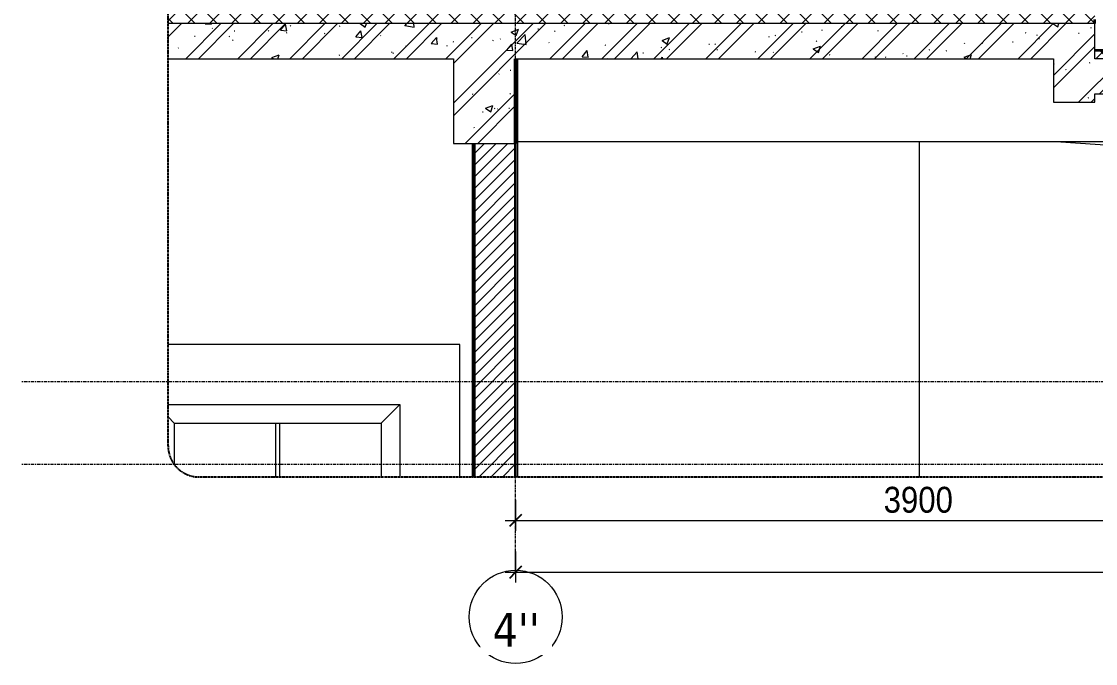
# Model space of a CAD drawing. Header units: millimetres. Extents: x 46644 to 147176, y -1287 to 53383.
# Drawn here: x 65099 to 70291, y -961 to 2140 of the extents above; entities that cross this region are included whole.
import ezdxf

# ---------------------------------------------------------------- set-up
doc = ezdxf.new("R2010")
doc.units = ezdxf.units.MM
for name, pattern in [('Centre', [31.75, 6.35, -4.7625, 15.875, -4.7625]), ('Grid Line', [22.225, 12.7, -3.175, 3.175, -3.175]), ('Hidden', [7.14375, 4.7625, -2.38125])]:
    doc.linetypes.add(name, pattern=pattern)
for name, color, linetype, lineweight in [('0-2', 90, 'Continuous', 5), ('A-ANNO-DIMS', 211, 'Continuous', 9), ('A-ANNO-DIMS-50', 211, 'Continuous', 9), ('A-DETL-GENF', 92, 'Continuous', 18), ('A-DETL-GENF-2', 92, 'Hidden', 25), ('A-DETL-GENF-3', 9, 'Continuous', 18), ('A-DETL-THIN', 151, 'Continuous', 18), ('A-DOOR', 31, 'Continuous', 18), ('A-FLOR-1', 250, 'Continuous', 18), ('A-FLOR-FNSH-1', 7, 'Continuous', 35), ('A-FLOR-LEVL-2', 51, 'Centre', 9), ('A-FLOR-PATT-1', 8, 'Continuous', 18), ('A-WALL', 113, 'Continuous', 18), ('A-WALL-1', 7, 'Continuous', 35), ('A-WALL-FNSH-1', 250, 'Continuous', 18), ('A-WALL-PATT-3', 111, 'Continuous', 18), ('S-BEAM-2', 250, 'Continuous', 18), ('S-BEAM-3', 90, 'Continuous', 50), ('S-GRID-1', 1, 'Grid Line', 9), ('S-GRID-IDEN', 1, 'Continuous', 9)]:
    doc.layers.add(name, color=color, linetype=linetype, lineweight=lineweight)
doc.styles.add('Tahoma_B', font='tahomabd.ttf', dxfattribs={"height": 162.5})
doc.styles.add('UTM Avo', font='', dxfattribs={"width": 0.9, "height": 125})
doc.styles.get('UTM Avo').set_extended_font_data('UTM Avo')
doc.dimstyles.new('1_Dim_chi_tiet_2_5', dxfattribs={"dimscale": 304.8, "dimtxt": 124.912619, "dimasz": 0.19685, "dimexe": 0.164042, "dimexo": 0.0625, "dimgap": 0.016404, "dimtad": 1, "dimdec": 0, "dimrnd": 5, "dimzin": 0, "dimdsep": 46, "dimtxsty": 'UTM Avo', "dimblk1": 'OBLIQUE', "dimblk2": 'OBLIQUE', "dimsah": 1, "dimcen": 0.09, "dimdle": 0.164042, "dimazin": 0, "dimtfac": 1, "dimtdec": 4, "dimtix": 1, "dimtmove": 0, "dimatfit": 3, "dimfxl": 0.328084, "dimfxlon": 1, "dimtvp": 1, "dimtolj": 1, "dimtzin": 0, "dimarcsym": 2})
pattern_1 = [(45, (73875.16, 15725), (-53.033, 53.033), []), (135, (73875.16, 15725), (-53.033, -53.033), [])]

# ---------------------------------------------------------------- blocks, each defined once
blk = doc.blocks.new('NCV_TKTC_KET CAU_rvt-2-TKCS_SẢNH - BẬC CẤP 1 - MẶT CẮT 2')
at = {"layer": 'A-FLOR-1'}
blk.add_line((51464.1, 1560), (52827.6, 1466.1), dxfattribs=at)
at = {"layer": 'S-BEAM-2'}
for p, q in [((48862.6, 1560), (51452.5, 1560)), ((51452.5, 1560), (52727.6, 1560))]:
    blk.add_line(p, q, dxfattribs=at)
at = {"layer": 'S-BEAM-3'}
blk.add_line((48852.6, 1550), (48852.6, 1960), dxfattribs=at)
blk = doc.blocks.new('Thang may HIEN - Dài x Rộng - 2000x2000-2402764-TKCS_SẢNH - BẬC CẤP 1 - MẶT CẮT 2')
at = {"layer": 'A-DOOR'}
for p, q in [((48582.6, 580), (47172.6, 580)), ((48582.6, -60), (48582.6, 580)), ((47172.6, 290), (48292.6, 290)), ((48292.6, 290), (48202.6, 200)), ((48292.6, 290), (48292.6, -60)), ((47202.6, 200), (47172.6, 230)), ((47202.6, 200), (47202.6, 2.1)), ((47202.6, 200), (48202.6, 200)), ((47692.6, -60), (47692.6, 200)), ((47712.6, -60), (47712.6, 200)), ((48202.6, 200), (48202.6, -60))]:
    blk.add_line(p, q, dxfattribs=at)
blk = doc.blocks.new('BORDER VIEW - BORDER VIEW-2358914-TKCS_SẢNH - BẬC CẤP 1 - MẶT CẮT 2')
at = {"layer": 'A-DETL-GENF-2'}
for p, q in [((47172.6, 90), (47172.6, 5782.8)), ((56147.3, -60), (47322.6, -60))]:
    blk.add_line(p, q, dxfattribs=at)
blk.add_arc((47322.6, 90), 150, 180, 270, dxfattribs=at)
blk = doc.blocks.new('Grid - M_Grid Head - Circle-353313-TKCS_SẢNH - BẬC CẤP 1 - MẶT CẮT 2')
at = {"layer": 'S-GRID-IDEN'}
blk.add_circle((52752.564287, -735.772171), 225, dxfattribs=at)
blk = doc.blocks.new('DIMBLOCK15-TKCS_SẢNH - BẬC CẤP 1 - MẶT CẮT 2')
at = {"layer": 'A-ANNO-DIMS-50'}
for p, q in [((67488.1, -169.8), (67488.1, -319.8)), ((67488.1, -269.8), (67488.1, -169.8)), ((71388.1, -169.8), (71388.1, -319.8)), ((71388.1, -269.8), (71388.1, -169.8)), ((67438.1, -269.8), (71388.1, -269.8))]:
    blk.add_line(p, q, dxfattribs=at)
at = {"layer": 'A-ANNO-DIMS-50', "lineweight": 25}
for p, q in [((67488.1, -269.8), (67518.1, -239.8)), ((71388.1, -269.8), (71418.1, -239.8)), ((67488.1, -269.8), (67458.1, -299.8)), ((71388.1, -269.8), (71358.1, -299.8))]:
    blk.add_line(p, q, dxfattribs=at)
at = {"layer": 'A-ANNO-DIMS-50', "color": 0, "insert": (69266.9, -107.4), "char_height": 125, "width": 410.824, "attachment_point": 1, "line_spacing_factor": 1.110334, "style": 'UTM Avo'}
blk.add_mtext('3900', dxfattribs=at)
blk = doc.blocks.new('_Oblique')
at = {"color": 0, "linetype": 'ByBlock', "lineweight": -2}
blk.add_line((-0.5, -0.5), (0.5, 0.5), dxfattribs=at)
blk = doc.blocks.new('DIMBLOCK17-TKCS_SẢNH - BẬC CẤP 1 - MẶT CẮT 2')
at = {"layer": 'A-ANNO-DIMS-50'}
for p, q in [((67488.1, -419.8), (67488.1, -569.8)), ((67488.1, -519.8), (67488.1, -419.8)), ((73588.1, -419.8), (73588.1, -569.8)), ((73588.1, -519.8), (73588.1, -419.8)), ((67438.1, -519.8), (73638.1, -519.8))]:
    blk.add_line(p, q, dxfattribs=at)
at = {"layer": 'A-ANNO-DIMS-50', "lineweight": 25}
for p, q in [((67488.1, -519.8), (67518.1, -489.8)), ((73588.1, -519.8), (73618.1, -489.8)), ((67488.1, -519.8), (67458.1, -549.8)), ((73588.1, -519.8), (73558.1, -549.8))]:
    blk.add_line(p, q, dxfattribs=at)
at = {"layer": 'A-ANNO-DIMS-50', "color": 0, "insert": (70366.9, -357.4), "char_height": 125, "width": 410.824, "attachment_point": 1, "line_spacing_factor": 1.110334, "style": 'UTM Avo'}
blk.add_mtext('6100', dxfattribs=at)

msp = doc.modelspace()

# ---------------------------------------------------------------- hatches: boundary and pattern name
at = {"layer": 'A-DETL-GENF-3'}
h = msp.add_hatch(dxfattribs=at)
h.set_pattern_fill('FP_17', color=256, style=0, pattern_type=2)
h.set_pattern_definition([(50, (73875.16, 15725), (364.368, -31.8783), [38.1, -419.1]), (355, (73875.16, 15725), (-70.486, 382.113), [30.48, -335.28]), (100.451, (73905.53, 15722.34), (293.885, 350.233), [32.38, -356.18]), (46.184, (73875.16, 15826.6), (542.158, -84.086), [57.15, -628.65]), (96.636, (73920.34, 15819.6), (474.805, 494.855), [48.57, -534.27]), (351.184, (73875.16, 15826.6), (474.81, 494.85), [45.72, -502.92]), (21, (73925.96, 15801.2), (303.2285, -204.5305), [38.1, -419.1]), (326, (73925.96, 15801.2), (123.604, 368.376), [30.48, -335.28]), (71.451, (73951.23, 15784.16), (426.834, 163.843), [32.38, -356.18]), (37.5, (73875.16, 15725), (6.1766, 169.1102), [3.353, -327.863, 3.353, -337.007, -336.55]), (37.5, (73875.16, 15725), (6.1766, 169.1102), [-671.576, 3.353, -333.197]), (7.5, (73875.16, 15725), (133.6389, 200.3615), [3.353, -190.703, 3.353, -320.243, -128.27]), (7.5, (73875.16, 15725), (133.6389, 200.3615), [-517.652, 3.353, -124.917]), (327.5, (73761.88, 15725), (271.1818, -11.4584), [3.353, -123.647, 3.353, -392.887, -525.78]), (327.5, (73761.88, 15725), (271.1818, -11.4584), [-523.24, 3.353, -522.427]), (317.5, (73711.08, 15725), (296.2585, 50.853), [3.353, -161.747, 3.353, -259.791, -373.38]), (317.5, (73711.08, 15725), (296.2585, 50.853), [-428.244, 3.353, -370.027]), (45, (73875.16, 15725), (-125.7236, 125.7236), []), (45, (73875.16, 15915.5), (-125.7236, 125.7236), [])])
h.paths.add_polyline_path([(67488.1, 1550), (67488.1, 1960), (70088, 1960), (70088, 1750), (70288, 1750), (70288, 1790), (71363.1, 1790), (71363.1, 1560), (71563.1, 1560), (71563.1, 1790), (73088.2, 1790), (73088.2, 1560), (73288.2, 1560), (73288.2, 1960), (70288, 1960), (70288, 2130), (65808.1, 2130), (65808.1, 1960), (67188.2, 1960), (67188.2, 1550)])
at = {"layer": 'A-FLOR-PATT-1'}
h = msp.add_hatch(dxfattribs=at)
h.set_pattern_fill('FP_8', color=256, style=0, pattern_type=2)
h.set_pattern_definition(pattern_1)
h.paths.add_polyline_path([(69227.6, 2130), (70288, 2130), (70288, 2180), (65808.1, 2180), (65808.1, 2130), (68077.1, 2130)])
h = msp.add_hatch(dxfattribs=at)
h.set_pattern_fill('FP_8', color=256, style=0, pattern_type=2)
h.set_pattern_definition(pattern_1)
h.paths.add_polyline_path([(72679, 1960), (73288.2, 1960), (73288.2, 2000), (70288, 2000), (70288, 1960), (71563.1, 1960)])
at = {"layer": 'A-WALL-PATT-3'}
h = msp.add_hatch(dxfattribs=at)
h.set_pattern_fill('FP_7', color=256, style=0, pattern_type=2)
h.set_pattern_definition([(45, (73875.16, 15725), (-28.28427, 28.28427), [])])
h.paths.add_polyline_path([(67288.1, -60), (67488.1, -60), (67488.1, 1550), (67288.1, 1550), (67288.1, 1392.2)])

# ---------------------------------------------------------------- linework, layer by layer
at = {"layer": 'A-DETL-THIN'}
for p, q in [((70288, 2130), (65808.1, 2130)), ((70288, 1960), (70288, 2130)), ((65808.1, 1960), (67188.2, 1960)), ((67188.2, 1960), (67188.2, 1550)), ((67488.1, 1550), (67488.1, 1960)), ((67488.1, 1960), (70088, 1960)), ((70088, 1960), (70088, 1750)), ((73288.2, 1960), (70288, 1960)), ((70288, 1750), (70288, 1790)), ((70288, 1790), (71363.1, 1790)), ((70088, 1750), (70288, 1750)), ((67188.2, 1550), (67488.1, 1550))]:
    msp.add_line(p, q, dxfattribs=at)
at = {"layer": 'A-FLOR-FNSH-1'}
for p, q in [((70288, 2130), (70288, 2150)), ((73288.2, 2000), (70288, 2000))]:
    msp.add_line(p, q, dxfattribs=at)
at = {"layer": 'A-FLOR-LEVL-2'}
for p, q in [((75870.5, 400), (65099.3, 400)), ((75235.5, 0), (65099.3, 0))]:
    msp.add_line(p, q, dxfattribs=at)
at = {"layer": 'A-WALL'}
msp.add_line((69438.1, 1560), (69438.1, -60), dxfattribs=at)
at = {"layer": 'A-WALL-1'}
for p, q in [((67288.1, 1550), (67288.1, -60)), ((67488.1, -60), (67488.1, 1550))]:
    msp.add_line(p, q, dxfattribs=at)
at = {"layer": 'A-WALL-FNSH-1'}
for p, q in [((67488.2, 1960), (67488.2, -60)), ((67498.2, -60), (67498.2, 1960)), ((67278.1, 1550), (67278.1, -60))]:
    msp.add_line(p, q, dxfattribs=at)
at = {"layer": 'S-GRID-1'}
for p, q in [((67488.1, 739.2), (67488.1, 5219)), ((67488.1, -510.8), (67488.1, 739.2))]:
    msp.add_line(p, q, dxfattribs=at)

# ---------------------------------------------------------------- block references
at = {"layer": '0-2'}
msp.add_blockref('NCV_TKTC_KET CAU_rvt-2-TKCS_SẢNH - BẬC CẤP 1 - MẶT CẮT 2', (18635.5, 0), dxfattribs=at)
at = {"layer": 'A-DETL-GENF'}
msp.add_blockref('BORDER VIEW - BORDER VIEW-2358914-TKCS_SẢNH - BẬC CẤP 1 - MẶT CẮT 2', (18635.5, 0), dxfattribs=at)
at = {"layer": 'A-DOOR'}
msp.add_blockref('Thang may HIEN - Dài x Rộng - 2000x2000-2402764-TKCS_SẢNH - BẬC CẤP 1 - MẶT CẮT 2', (18635.5, 0), dxfattribs=at)
at = {"layer": 'S-GRID-IDEN'}
msp.add_blockref('Grid - M_Grid Head - Circle-353313-TKCS_SẢNH - BẬC CẤP 1 - MẶT CẮT 2', (14735.5, 0), dxfattribs=at)

# ---------------------------------------------------------------- dimensions: what is measured, and where the dimension line sits
at = {"layer": 'A-ANNO-DIMS'}
for base, p1, p2, override, picture, middle in [((71388.1, -269.8), (67488.1, -169.8), (71388.1, -169.8), {"dimpost": '<>', "dimfxl": 3899.999999}, 'DIMBLOCK15-TKCS_SẢNH - BẬC CẤP 1 - MẶT CẮT 2', (69438.1, -200.1)), ((73588.1, -519.8), (67488.1, -419.8), (73588.1, -419.8), {"dimpost": '<>', "dimfxl": 6099.999999}, 'DIMBLOCK17-TKCS_SẢNH - BẬC CẤP 1 - MẶT CẮT 2', (70538.1, -450.1))]:
    dim = msp.add_linear_dim(base=base, p1=p1, p2=p2, dimstyle='1_Dim_chi_tiet_2_5', override=override, dxfattribs=at)
    dim.commit()
    dim.dimension.update_dxf_attribs({"geometry": picture, "text_midpoint": middle})

# ---------------------------------------------------------------- next in the draw order: texts
at = {"layer": 'S-GRID-IDEN', "insert": (67490.4, -798.2), "char_height": 162.5, "width": 264.5, "attachment_point": 5, "line_spacing_factor": 0.996129, "style": 'Tahoma_B', "bg_fill": 3, "box_fill_scale": 1.25, "bg_fill_color": 256, "bg_fill_true_color": 13158600, "bg_fill_transparency": 0}
msp.add_mtext("\\pt634.99962,1269.99925,1905.0005,2540.00013,3174.99975,3809.99937,4445.00062,5080.00025,5714.99987,6349.9995,6985.00075,7620.00037,8255,8889.99962,9524.99925,10160.0005,10795.00013,11429.99975,12064.99938,12700.00063,13335.00025,13969.99988,14604.9995,15240.00075,15875.00038,16510,17144.99963,17779.99925,18415.0005,19050.00013,19684.99975,20319.99938;4''", dxfattribs=at)

doc.saveas('drawing.dxf')
